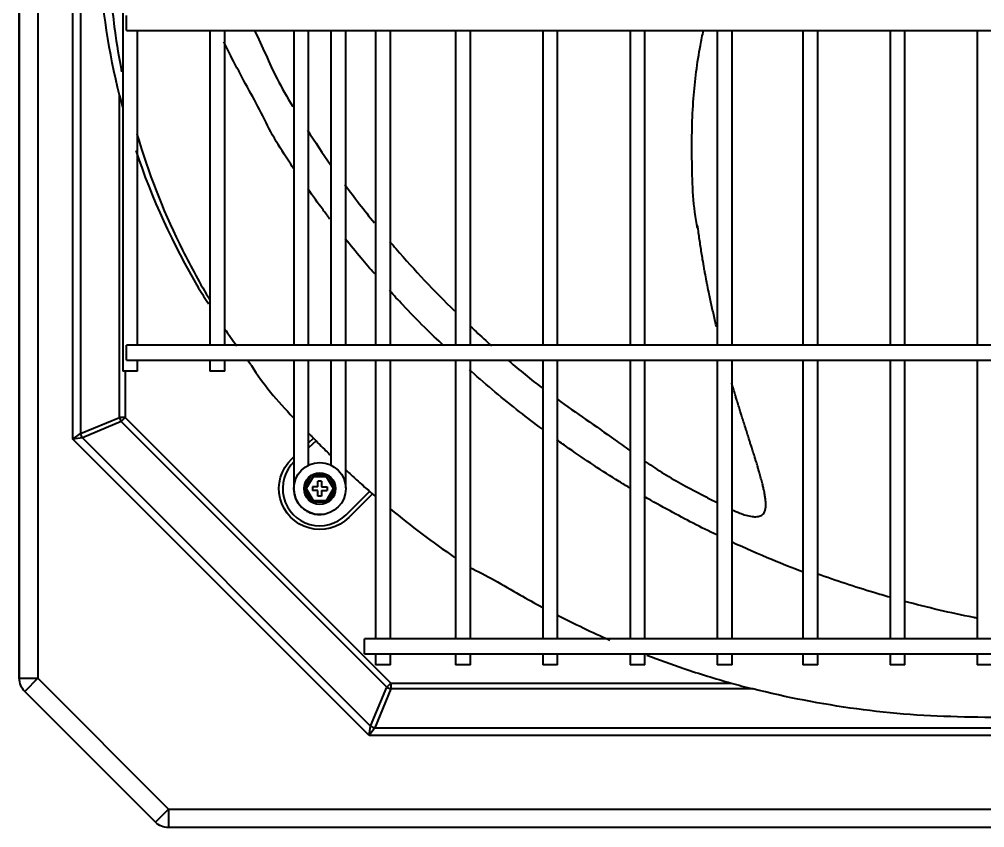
# Model space of a CAD drawing. Extents: x 58467 to 79089, y -33726 to -17391.
# Drawn here: x 78372.42 to 78398.43, y -19485.9 to -19464.14 of the extents above; entities that cross this region are included whole.
import ezdxf

# ---------------------------------------------------------------- set-up
doc = ezdxf.new("R2010")
doc.units = 0
doc.header["$LTSCALE"] = 100
doc.layers.add('+ENTE-ST-DOSEME USTU KONDDRENAJ', color=110, linetype='DOSEMEUSTUKONDENSDRENAJ_LINE', lineweight=40)
doc.linetypes.add('DOSEMEUSTUKONDENSDRENAJ_LINE', pattern='A,300,-40,["CD",Standard,S=15,R=0,X=-35,Y=-7.5],0', length=340)

# ---------------------------------------------------------------- blocks, each defined once
blk = doc.blocks.new('2 KAT SOL')
at = {"color": 3}
for p, q in [((54063.011, -32182.962, -3.539), (54063.011, -32114.91, -3.539)), ((54063.011, -32114.957, -3.539), (54063.011, -32182.962, -3.539)), ((54063.011, -32114.957, -3.539), (54063.011, -32182.962, -3.539)), ((54063.511, -32114.91, -3.539), (54063.511, -32182.962, -3.539)), ((54064.451, -32176.527, -3.539), (54064.451, -32127.471, -3.539)), ((54064.663, -32127.559, -3.539), (54064.663, -32176.374, -3.539)), ((54065.797, -32129.303, -3.539), (54065.797, -32174.696, -3.539)), ((54065.897, -32165.317, -3.539), (54065.897, -32165.117, -3.539)), ((54065.897, -32165.517, -3.539), (54065.897, -32165.317, -3.539)), ((54065.897, -32165.517, -3.539), (54184.259, -32165.517, -3.539)), ((54066.197, -32173.996, -3.539), (54066.197, -32165.517, -3.539)), ((54068.146, -32165.517, -3.539), (54068.146, -32173.996, -3.539)), ((54068.546, -32173.996, -3.539), (54068.546, -32165.517, -3.539)), ((54070.406, -32165.517, -3.539), (54070.406, -32173.995, -3.539)), ((54070.805, -32173.995, -3.539), (54070.805, -32165.517, -3.539)), ((54071.405, -32165.517, -3.539), (54071.405, -32173.996, -3.539)), ((54071.805, -32173.996, -3.539), (54071.805, -32165.517, -3.539)), ((54072.605, -32165.517, -3.539), (54072.605, -32173.995, -3.539)), ((54073.005, -32173.995, -3.539), (54073.005, -32165.517, -3.539)), ((54074.762, -32165.517, -3.539), (54074.762, -32173.995, -3.539)), ((54075.162, -32173.995, -3.539), (54075.162, -32165.517, -3.539)), ((54077.111, -32165.517, -3.539), (54077.111, -32173.995, -3.539)), ((54077.511, -32173.995, -3.539), (54077.511, -32165.517, -3.539)), ((54079.461, -32165.517, -3.539), (54079.461, -32173.995, -3.539)), ((54079.861, -32173.995, -3.539), (54079.861, -32165.517, -3.539)), ((54081.811, -32165.517, -3.539), (54081.811, -32173.995, -3.539)), ((54082.21, -32173.995, -3.539), (54082.21, -32165.517, -3.539)), ((54084.117, -32165.517, -3.539), (54084.117, -32173.995, -3.539)), ((54084.517, -32173.995, -3.539), (54084.517, -32165.517, -3.539)), ((54086.467, -32165.517, -3.539), (54086.467, -32173.995, -3.539)), ((54086.867, -32173.995, -3.539), (54086.867, -32165.517, -3.539)), ((54088.816, -32165.517, -3.539), (54088.816, -32173.995, -3.539)), ((54065.711, -32175.941, -3.539), (54065.711, -32167.261, -3.539)), ((54075.162, -32173.507, -3.539), (54075.184, -32173.493, -3.539)), ((54184.259, -32173.996, -3.539), (54065.897, -32173.996, -3.539)), ((54065.897, -32174.196, -3.539), (54065.897, -32173.996, -3.539)), ((54065.897, -32174.396, -3.539), (54065.897, -32174.196, -3.539)), ((54065.897, -32174.396, -3.539), (54184.259, -32174.396, -3.539)), ((54066.197, -32174.696, -3.539), (54066.197, -32174.396, -3.539)), ((54068.146, -32174.396, -3.539), (54068.146, -32174.696, -3.539)), ((54068.546, -32174.696, -3.539), (54068.546, -32174.396, -3.539)), ((54070.406, -32174.395, -3.539), (54070.406, -32175.53, -3.539)), ((54070.805, -32175.53, -3.539), (54070.805, -32174.395, -3.539)), ((54071.405, -32174.396, -3.539), (54071.405, -32176.767, -3.539)), ((54071.805, -32176.767, -3.539), (54071.805, -32174.396, -3.539)), ((54072.605, -32174.395, -3.539), (54072.605, -32181.9, -3.539)), ((54073.005, -32181.9, -3.539), (54073.005, -32174.395, -3.539)), ((54074.762, -32174.395, -3.539), (54074.762, -32181.9, -3.539)), ((54075.162, -32181.9, -3.539), (54075.162, -32174.395, -3.539)), ((54077.111, -32174.395, -3.539), (54077.111, -32181.9, -3.539)), ((54077.511, -32181.9, -3.539), (54077.511, -32174.395, -3.539)), ((54079.461, -32174.395, -3.539), (54079.461, -32181.9, -3.539)), ((54079.861, -32181.9, -3.539), (54079.861, -32174.395, -3.539)), ((54081.811, -32174.395, -3.539), (54081.811, -32181.9, -3.539)), ((54082.21, -32181.9, -3.539), (54082.21, -32174.395, -3.539)), ((54084.117, -32174.395, -3.539), (54084.117, -32181.9, -3.539)), ((54084.517, -32181.9, -3.539), (54084.517, -32174.395, -3.539)), ((54086.467, -32174.395, -3.539), (54086.467, -32181.9, -3.539)), ((54086.867, -32181.9, -3.539), (54086.867, -32174.395, -3.539)), ((54088.816, -32174.395, -3.539), (54088.816, -32181.9, -3.539)), ((54066.197, -32174.696, -3.539), (54065.797, -32174.696, -3.539)), ((54065.866, -32174.696, -3.539), (54065.866, -32175.941, -3.539)), ((54068.546, -32174.696, -3.539), (54068.146, -32174.696, -3.539)), ((54070.406, -32175.53, -3.539), (54070.406, -32175.813, -3.539)), ((54070.805, -32175.813, -3.539), (54070.805, -32175.53, -3.539)), ((54070.406, -32175.813, -3.539), (54070.406, -32176.178, -3.539)), ((54070.406, -32175.813, -3.539), (54070.406, -32175.813, -3.539)), ((54070.805, -32176.178, -3.539), (54070.805, -32175.813, -3.539)), ((54064.663, -32176.374, -3.539), (54065.711, -32175.941, -3.539)), ((54065.756, -32176.051, -3.539), (54064.709, -32176.484, -3.539)), ((54065.866, -32175.941, -3.539), (54065.711, -32175.941, -3.539)), ((54065.866, -32175.941, -3.539), (54065.756, -32176.051, -3.539)), ((54072.908, -32183.199, -3.539), (54065.756, -32176.051, -3.539)), ((54065.866, -32175.941, -3.539), (54073.018, -32183.089, -3.539)), ((54070.406, -32176.178, -3.539), (54070.406, -32176.178, -3.539)), ((54070.406, -32176.178, -3.539), (54070.406, -32176.461, -3.539)), ((54070.805, -32176.461, -3.539), (54070.805, -32176.178, -3.539)), ((54064.451, -32176.527, -3.539), (54064.663, -32176.374, -3.539)), ((54064.709, -32176.484, -3.539), (54064.451, -32176.527, -3.539)), ((54072.432, -32184.504, -3.539), (54064.451, -32176.527, -3.539)), ((54064.709, -32176.484, -3.539), (54072.475, -32184.247, -3.539)), ((54070.406, -32176.461, -3.539), (54070.406, -32177.837, -3.539)), ((54070.805, -32177.221, -3.539), (54070.805, -32176.461, -3.539)), ((54070.805, -32176.623, -3.539), (54070.936, -32176.499, -3.539)), ((54071.006, -32176.571, -3.539), (54070.805, -32176.761, -3.539)), ((54071.405, -32176.461, -3.539), (54071.405, -32177.221, -3.539)), ((54071.805, -32177.837, -3.539), (54071.805, -32176.461, -3.539)), ((54070.349, -32177.055, -3.539), (54070.406, -32177.002, -3.539)), ((54070.68, -32177.854, -3.539), (54070.893, -32177.486, -3.539)), ((54070.893, -32177.486, -3.539), (54071.318, -32177.486, -3.539)), ((54070.922, -32177.536, -3.539), (54070.893, -32177.486, -3.539)), ((54071.318, -32177.486, -3.539), (54071.289, -32177.536, -3.539)), ((54071.318, -32177.486, -3.539), (54071.53, -32177.854, -3.539)), ((54070.922, -32177.536, -3.539), (54070.738, -32177.854, -3.539)), ((54071.289, -32177.536, -3.539), (54070.922, -32177.536, -3.539)), ((54071.155, -32177.654, -3.539), (54071.055, -32177.654, -3.539)), ((54071.055, -32177.804, -3.539), (54071.055, -32177.654, -3.539)), ((54071.155, -32177.654, -3.539), (54071.155, -32177.804, -3.539)), ((54071.472, -32177.854, -3.539), (54071.289, -32177.536, -3.539)), ((54070.893, -32178.222, -3.539), (54070.68, -32177.854, -3.539)), ((54070.738, -32177.854, -3.539), (54070.68, -32177.854, -3.539)), ((54070.738, -32177.854, -3.539), (54070.922, -32178.172, -3.539)), ((54070.905, -32177.804, -3.539), (54070.905, -32177.904, -3.539)), ((54071.055, -32177.804, -3.539), (54070.905, -32177.804, -3.539)), ((54071.055, -32177.904, -3.539), (54070.905, -32177.904, -3.539)), ((54071.055, -32178.054, -3.539), (54071.055, -32177.904, -3.539)), ((54071.155, -32177.804, -3.539), (54071.305, -32177.804, -3.539)), ((54071.155, -32177.904, -3.539), (54071.155, -32178.054, -3.539)), ((54071.155, -32177.904, -3.539), (54071.305, -32177.904, -3.539)), ((54071.289, -32178.172, -3.539), (54071.472, -32177.854, -3.539)), ((54071.305, -32177.804, -3.539), (54071.305, -32177.904, -3.539)), ((54071.53, -32177.854, -3.539), (54071.318, -32178.222, -3.539)), ((54071.53, -32177.854, -3.539), (54071.472, -32177.854, -3.539)), ((54071.812, -32178.561, -3.539), (54072.445, -32177.928, -3.539)), ((54072.521, -32177.994, -3.539), (54071.883, -32178.631, -3.539)), ((54070.922, -32178.172, -3.539), (54070.893, -32178.222, -3.539)), ((54071.318, -32178.222, -3.539), (54070.893, -32178.222, -3.539)), ((54070.922, -32178.172, -3.539), (54071.289, -32178.172, -3.539)), ((54071.155, -32178.054, -3.539), (54071.055, -32178.054, -3.539)), ((54071.318, -32178.222, -3.539), (54071.289, -32178.172, -3.539)), ((54177.76, -32181.9, -3.539), (54072.305, -32181.9, -3.539)), ((54072.305, -32182.1, -3.539), (54072.305, -32181.9, -3.539)), ((54072.305, -32182.3, -3.539), (54072.305, -32182.1, -3.539)), ((54072.305, -32182.3, -3.539), (54177.76, -32182.3, -3.539)), ((54072.605, -32182.3, -3.539), (54072.605, -32182.6, -3.539)), ((54073.005, -32182.6, -3.539), (54073.005, -32182.3, -3.539)), ((54074.762, -32182.3, -3.539), (54074.762, -32182.6, -3.539)), ((54075.162, -32182.6, -3.539), (54075.162, -32182.3, -3.539)), ((54077.111, -32182.3, -3.539), (54077.111, -32182.6, -3.539)), ((54077.511, -32182.6, -3.539), (54077.511, -32182.3, -3.539)), ((54079.461, -32182.3, -3.539), (54079.461, -32182.6, -3.539)), ((54079.861, -32182.6, -3.539), (54079.861, -32182.3, -3.539)), ((54081.811, -32182.3, -3.539), (54081.811, -32182.6, -3.539)), ((54082.21, -32182.6, -3.539), (54082.21, -32182.3, -3.539)), ((54084.117, -32182.3, -3.539), (54084.117, -32182.6, -3.539)), ((54084.517, -32182.6, -3.539), (54084.517, -32182.3, -3.539)), ((54086.467, -32182.3, -3.539), (54086.467, -32182.6, -3.539)), ((54086.867, -32182.6, -3.539), (54086.867, -32182.3, -3.539)), ((54088.816, -32182.3, -3.539), (54088.816, -32182.6, -3.539)), ((54073.005, -32182.6, -3.539), (54072.605, -32182.6, -3.539)), ((54075.162, -32182.6, -3.539), (54074.762, -32182.6, -3.539)), ((54077.511, -32182.6, -3.539), (54077.111, -32182.6, -3.539)), ((54079.861, -32182.6, -3.539), (54079.461, -32182.6, -3.539)), ((54082.21, -32182.6, -3.539), (54081.811, -32182.6, -3.539)), ((54084.517, -32182.6, -3.539), (54084.117, -32182.6, -3.539)), ((54086.867, -32182.6, -3.539), (54086.467, -32182.6, -3.539)), ((54089.216, -32182.6, -3.539), (54088.816, -32182.6, -3.539)), ((54063.011, -32182.962, -3.539), (54063.511, -32182.962, -3.539)), ((54063.511, -32182.962, -3.539), (54063.157, -32183.316, -3.539)), ((54063.511, -32182.962, -3.539), (54067.032, -32186.483, -3.539)), ((54072.475, -32184.247, -3.539), (54072.908, -32183.199, -3.539)), ((54073.018, -32183.089, -3.539), (54072.908, -32183.199, -3.539)), ((54073.018, -32183.089, -3.539), (54082.181, -32183.089, -3.539)), ((54073.018, -32183.089, -3.539), (54073.018, -32183.245, -3.539)), ((54066.679, -32186.837, -3.539), (54063.157, -32183.316, -3.539)), ((54073.018, -32183.245, -3.539), (54072.585, -32184.292, -3.539)), ((54082.766, -32183.245, -3.539), (54073.018, -32183.245, -3.539)), ((54072.432, -32184.504, -3.539), (54072.475, -32184.247, -3.539)), ((54072.585, -32184.292, -3.539), (54072.432, -32184.504, -3.539)), ((54177.59, -32184.504, -3.539), (54072.432, -32184.504, -3.539)), ((54072.585, -32184.292, -3.539), (54177.438, -32184.292, -3.539)), ((54067.032, -32186.483, -3.539), (54066.679, -32186.837, -3.539)), ((54067.032, -32186.483, -3.539), (54183.081, -32186.483, -3.539)), ((54067.032, -32186.483, -3.539), (54067.032, -32186.983, -3.539)), ((54183.081, -32186.983, -3.539), (54067.032, -32186.983, -3.539))]:
    blk.add_line(p, q, dxfattribs=at)
for radius in [0.7, 0.425, 0.425]:
    blk.add_circle((54071.105, -32177.854, -3.539), radius, dxfattribs=at)
at = {"color": 3, "extrusion": (0, 0, -1)}
for centre, radius, start, end in [((-54071.105, -32177.854, 3.539), 1.1, 225, 46.5506), ((-54063.511, -32182.962, 3.539), 0.5, 315, 0), ((-54067.032, -32186.483, 3.539), 0.5, 270, 315)]:
    blk.add_arc(centre, radius, start, end, dxfattribs=at)
at = {"color": 3}
blk.add_arc((54071.105, -32177.854, -3.539), 1, 133.4494, 315, dxfattribs=at)
for centre, major_axis in [((54065.866, -32175.941, -3.539), (-0.084, 0.203)), ((54064.819, -32176.374, -3.539), (-0.084, 0.203)), ((54073.018, -32183.089, -3.539), (-0.203, 0.084)), ((54072.585, -32184.137, -3.539), (-0.203, 0.084))]:
    blk.add_ellipse(centre, major_axis=major_axis, ratio=0.678598, start_param=1.296782, end_param=1.844811, dxfattribs=at)
for points, knots in [([(54065.711, -32167.261, -3.539), (54065.423, -32166.108, -3.539), (54065.245, -32164.936, -3.539), (54065.135, -32163.151, -3.539), (54065.108, -32162.554, -3.539), (54065.053, -32161.361, -3.539), (54065.028, -32160.764, -3.539), (54064.919, -32157.777, -3.539), (54064.876, -32155.379, -3.539), (54064.875, -32152.983, -3.539)], [0, 0, 0, 0, 0.25, 0.25, 0.375, 0.375, 0.5, 0.5, 1, 1, 1, 1]), ([(54065.194, -32153.103, -3.539), (54065.195, -32155.176, -3.539), (54065.222, -32157.248, -3.539), (54065.302, -32160.356, -3.539), (54065.334, -32161.393, -3.539), (54065.394, -32162.945, -3.539), (54065.411, -32163.464, -3.539), (54065.466, -32164.496, -3.539), (54065.514, -32165.009, -3.539), (54065.634, -32165.892, -3.539), (54065.695, -32166.264, -3.539), (54065.768, -32166.635, -3.539)], [0, 0, 0, 0, 0.45798, 0.45798, 0.686971, 0.686971, 0.801466, 0.801466, 0.915961, 0.915961, 1, 1, 1, 1]), ([(54069.346, -32165.521, -3.539), (54069.561, -32165.955, -3.539), (54069.831, -32166.638, -3.539), (54070.226, -32167.315, -3.539), (54070.375, -32167.563, -3.539)], [0, 0, 0, 0, 0.633004, 1, 1, 1, 1]), ([(54081.278, -32170.834, -3.539), (54081.273, -32170.805, -3.539), (54081.154, -32170.192, -3.539), (54081.118, -32169.021, -3.539), (54081.137, -32167.408, -3.539), (54081.287, -32166.257, -3.539), (54081.411, -32165.649, -3.539), (54081.44, -32165.514, -3.539)], [0, 0, 0, 0, 0.017033, 0.353101, 0.655124, 0.923021, 1, 1, 1, 1]), ([(54070.401, -32169.233, -3.539), (54070.352, -32169.16, -3.539), (54070.154, -32168.864, -3.539), (54069.818, -32168.339, -3.539), (54069.496, -32167.653, -3.539), (54069.105, -32166.961, -3.539), (54068.781, -32166.35, -3.539), (54068.59, -32165.968, -3.539), (54068.518, -32165.821, -3.539)], [0, 0, 0, 0, 0.066649, 0.271122, 0.474015, 0.675325, 0.87505, 1, 1, 1, 1]), ([(54066.177, -32168.307, -3.539), (54066.199, -32168.383, -3.539), (54066.222, -32168.458, -3.539), (54066.549, -32169.525, -3.539), (54066.943, -32170.508, -3.539), (54067.636, -32171.894, -3.539), (54067.882, -32172.34, -3.539), (54068.146, -32172.776, -3.539)], [0, 0, 0, 0, 0.048488, 0.048488, 0.686498, 0.686498, 1, 1, 1, 1]), ([(54066.147, -32168.755, -3.539), (54066.582, -32170.047, -3.539), (54067.147, -32171.28, -3.539), (54067.929, -32172.601, -3.539), (54068.019, -32172.747, -3.539), (54068.11, -32172.892, -3.539)], [0, 0, 0, 0, 0.888615, 0.888615, 1, 1, 1, 1]), ([(54071.379, -32170.597, -3.539), (54071.317, -32170.515, -3.539), (54071.115, -32170.247, -3.539), (54070.917, -32169.975, -3.539), (54070.783, -32169.785, -3.539)], [0, 0, 0, 0, 0.307262, 1, 1, 1, 1]), ([(54081.792, -32173.499, -3.539), (54081.79, -32173.493, -3.539), (54081.775, -32173.429, -3.539), (54081.746, -32173.308, -3.539), (54081.706, -32173.135, -3.539), (54081.667, -32172.962, -3.539), (54081.629, -32172.789, -3.539), (54081.588, -32172.597, -3.539), (54081.553, -32172.424, -3.539), (54081.515, -32172.23, -3.539), (54081.486, -32172.075, -3.539), (54081.45, -32171.881, -3.539), (54081.42, -32171.705, -3.539), (54081.388, -32171.507, -3.539), (54081.36, -32171.328, -3.539), (54081.333, -32171.146, -3.539), (54081.308, -32170.964, -3.539), (54081.293, -32170.843, -3.539), (54081.285, -32170.782, -3.539)], [0, 0, 0, 0, 0.006903, 0.071665, 0.136426, 0.201188, 0.265949, 0.330711, 0.417059, 0.460233, 0.546582, 0.589756, 0.676105, 0.740866, 0.805628, 0.870389, 0.935151, 1, 1, 1, 1]), ([(54072.583, -32172.073, -3.539), (54072.461, -32171.933, -3.539), (54072.194, -32171.621, -3.539), (54071.933, -32171.303, -3.539), (54071.792, -32171.127, -3.539)], [0, 0, 0, 0, 0.451779, 1, 1, 1, 1]), ([(54072.993, -32171.204, -3.539), (54073.049, -32171.27, -3.539), (54073.597, -32171.908, -3.539), (54074.182, -32172.529, -3.539), (54074.733, -32173.071, -3.539)], [0, 0, 0, 0, 0.103466, 1, 1, 1, 1]), ([(54073.931, -32173.517, -3.539), (54073.732, -32173.315, -3.539), (54073.41, -32172.987, -3.539), (54073.097, -32172.65, -3.539), (54072.979, -32172.519, -3.539)], [0, 0, 0, 0, 0.616544, 1, 1, 1, 1]), ([(54075.175, -32173.497, -3.539), (54075.221, -32173.541, -3.539), (54075.404, -32173.713, -3.539), (54075.59, -32173.883, -3.539), (54075.731, -32174.01, -3.539)], [0, 0, 0, 0, 0.252005, 1, 1, 1, 1]), ([(54069.168, -32174.409, -3.539), (54069.202, -32174.454, -3.539), (54069.237, -32174.499, -3.539), (54069.561, -32175.028, -3.539), (54069.964, -32175.495, -3.539), (54070.39, -32175.942, -3.539)], [0, 0, 0, 0, 0.083758, 0.083758, 1, 1, 1, 1]), ([(54077.091, -32176.249, -3.539), (54076.887, -32176.097, -3.539), (54076.238, -32175.6, -3.539), (54075.591, -32175.063, -3.539), (54075.156, -32174.672, -3.539), (54075.139, -32174.657, -3.539)], [0, 0, 0, 0, 0.302202, 0.97371, 1, 1, 1, 1]), ([(54083.098, -32178.452, -3.539), (54083.103, -32178.438, -3.539), (54083.108, -32178.412, -3.539), (54083.114, -32178.382, -3.539), (54083.118, -32178.336, -3.539), (54083.119, -32178.3, -3.539), (54083.119, -32178.256, -3.539), (54083.116, -32178.205, -3.539), (54083.112, -32178.159, -3.539), (54083.104, -32178.1, -3.539), (54083.096, -32178.048, -3.539), (54083.085, -32177.984, -3.539), (54083.073, -32177.924, -3.539), (54083.056, -32177.848, -3.539), (54083.038, -32177.769, -3.539), (54083.018, -32177.688, -3.539), (54082.999, -32177.615, -3.539), (54082.979, -32177.541, -3.539), (54082.954, -32177.453, -3.539), (54082.928, -32177.362, -3.539), (54082.897, -32177.256, -3.539), (54082.868, -32177.161, -3.539), (54082.838, -32177.063, -3.539), (54082.808, -32176.965, -3.539), (54082.772, -32176.849, -3.539), (54082.735, -32176.732, -3.539), (54082.701, -32176.627, -3.539), (54082.668, -32176.521, -3.539), (54082.629, -32176.398, -3.539), (54082.589, -32176.272, -3.539), (54082.55, -32176.149, -3.539), (54082.509, -32176.021, -3.539), (54082.468, -32175.891, -3.539), (54082.427, -32175.758, -3.539), (54082.385, -32175.624, -3.539), (54082.343, -32175.488, -3.539), (54082.302, -32175.35, -3.539), (54082.26, -32175.212, -3.539), (54082.225, -32175.093, -3.539), (54082.205, -32175.027, -3.539), (54082.201, -32175.013, -3.539)], [0, 0, 0, 0, 0.033229, 0.055763, 0.078298, 0.100832, 0.123366, 0.145901, 0.168435, 0.19097, 0.213504, 0.236039, 0.258573, 0.281107, 0.314909, 0.337443, 0.359978, 0.382512, 0.405047, 0.438848, 0.461383, 0.495184, 0.517719, 0.540253, 0.574055, 0.607857, 0.630391, 0.652925, 0.686727, 0.720529, 0.743063, 0.776865, 0.810667, 0.833201, 0.867003, 0.900804, 0.923339, 0.95714, 0.990942, 1, 1, 1, 1]), ([(54077.504, -32175.449, -3.539), (54078.01, -32175.816, -3.539), (54078.671, -32176.258, -3.539), (54079.322, -32176.734, -3.539), (54079.457, -32176.832, -3.539)], [0, 0, 0, 0, 0.792341, 1, 1, 1, 1]), ([(54071.105, -32176.671, -3.539), (54071.159, -32176.726, -3.539), (54071.258, -32176.824, -3.539), (54071.357, -32176.922, -3.539), (54071.401, -32176.965, -3.539)], [0, 0, 0, 0, 0.553412, 1, 1, 1, 1]), ([(54071.105, -32176.671, -3.539), (54071.159, -32176.726, -3.539), (54071.258, -32176.824, -3.539), (54071.357, -32176.922, -3.539), (54071.401, -32176.965, -3.539)], [0, 0, 0, 0, 0.55329, 1, 1, 1, 1]), ([(54079.443, -32177.83, -3.539), (54079.351, -32177.774, -3.539), (54078.799, -32177.437, -3.539), (54078.148, -32177.009, -3.539), (54077.6, -32176.621, -3.539), (54077.493, -32176.543, -3.539)], [0, 0, 0, 0, 0.137607, 0.830509, 1, 1, 1, 1]), ([(54079.859, -32177.116, -3.539), (54079.889, -32177.137, -3.539), (54080.243, -32177.378, -3.539), (54080.791, -32177.705, -3.539), (54081.422, -32178.036, -3.539), (54081.708, -32178.181, -3.539), (54081.808, -32178.231, -3.539)], [0, 0, 0, 0, 0.048306, 0.574929, 0.852045, 1, 1, 1, 1]), ([(54071.804, -32177.35, -3.539), (54071.9, -32177.44, -3.539), (54072.117, -32177.639, -3.539), (54072.337, -32177.834, -3.539), (54072.46, -32177.941, -3.539)], [0, 0, 0, 0, 0.44696, 1, 1, 1, 1]), ([(54071.804, -32177.35, -3.539), (54071.9, -32177.44, -3.539), (54072.112, -32177.634, -3.539), (54072.327, -32177.825, -3.539), (54072.445, -32177.928, -3.539)], [0, 0, 0, 0, 0.457218, 1, 1, 1, 1]), ([(54070.406, -32177.854, -3.539), (54070.406, -32177.915, -3.539), (54070.42, -32178.028, -3.539), (54070.496, -32178.222, -3.539), (54070.639, -32178.395, -3.539), (54070.826, -32178.505, -3.539), (54071.01, -32178.555, -3.539), (54071.17, -32178.556, -3.539), (54071.27, -32178.527, -3.539), (54071.307, -32178.512, -3.539)], [0, 0, 0, 0, 0.137261, 0.262101, 0.473405, 0.635419, 0.754104, 0.906211, 1, 1, 1, 1]), ([(54081.796, -32179.103, -3.539), (54081.372, -32178.898, -3.539), (54080.716, -32178.561, -3.539), (54080.074, -32178.2, -3.539), (54079.845, -32178.067, -3.539)], [0, 0, 0, 0, 0.640117, 1, 1, 1, 1]), ([(54082.208, -32178.424, -3.539), (54082.277, -32178.455, -3.539), (54082.451, -32178.531, -3.539), (54082.68, -32178.606, -3.539), (54082.883, -32178.615, -3.539), (54082.974, -32178.591, -3.539), (54083.032, -32178.556, -3.539), (54083.076, -32178.511, -3.539), (54083.094, -32178.471, -3.539), (54083.102, -32178.44, -3.539)], [0, 0, 0, 0, 0.219395, 0.55496, 0.6933, 0.812497, 0.863417, 0.908725, 1, 1, 1, 1]), ([(54084.107, -32180.096, -3.539), (54083.835, -32179.993, -3.539), (54083.192, -32179.738, -3.539), (54082.56, -32179.461, -3.539), (54082.196, -32179.292, -3.539)], [0, 0, 0, 0, 0.42049, 1, 1, 1, 1]), ([(54075.144, -32179.979, -3.539), (54075.584, -32180.175, -3.539), (54076.034, -32180.45, -3.539), (54076.69, -32180.825, -3.539), (54076.89, -32180.936, -3.539), (54077.092, -32181.044, -3.539)], [0, 0, 0, 0, 0.696314, 0.696314, 1, 1, 1, 1]), ([(54086.461, -32180.781, -3.539), (54086.316, -32180.74, -3.539), (54085.658, -32180.548, -3.539), (54085.007, -32180.332, -3.539), (54084.505, -32180.15, -3.539)], [0, 0, 0, 0, 0.22069, 1, 1, 1, 1]), ([(54088.816, -32181.345, -3.539), (54088.783, -32181.338, -3.539), (54088.126, -32181.209, -3.539), (54087.473, -32181.056, -3.539), (54086.859, -32180.891, -3.539)], [0, 0, 0, 0, 0.049766, 1, 1, 1, 1]), ([(54094.316, -32184.08, -3.539), (54093.341, -32184.074, -3.539), (54092.366, -32184.064, -3.539), (54090.416, -32184.039, -3.539), (54089.441, -32184.026, -3.539), (54087.979, -32183.994, -3.539), (54087.491, -32183.974, -3.539), (54086.523, -32183.901, -3.539), (54086.043, -32183.851, -3.539), (54084.616, -32183.658, -3.539), (54083.683, -32183.477, -3.539), (54082.766, -32183.245, -3.539)], [0, 0, 0, 0, 0.25, 0.25, 0.5, 0.5, 0.625, 0.625, 0.75, 0.75, 1, 1, 1, 1])]:
    blk.add_open_spline(points, degree=3, knots=knots, dxfattribs=at)
for points in [[(54065.711, -32167.261, -3.539), (54065.738, -32167.369, -3.539), (54065.766, -32167.479, -3.539), (54065.796, -32167.59, -3.539)], [(54070.772, -32168.2, -3.539), (54070.975, -32168.517, -3.539), (54071.186, -32168.832, -3.539), (54071.405, -32169.145, -3.539)], [(54071.78, -32169.668, -3.539), (54072.034, -32170.015, -3.539), (54072.299, -32170.358, -3.539), (54072.574, -32170.698, -3.539)], [(54068.542, -32173.55, -3.539), (54068.648, -32173.704, -3.539), (54068.757, -32173.857, -3.539), (54068.867, -32174.008, -3.539)], [(54074.445, -32174.011, -3.539), (54074.273, -32173.847, -3.539), (54074.102, -32173.682, -3.539), (54073.931, -32173.517, -3.539)], [(54076.194, -32174.416, -3.539), (54076.486, -32174.666, -3.539), (54076.785, -32174.91, -3.539), (54077.092, -32175.144, -3.539)], [(54070.802, -32176.364, -3.539), (54070.824, -32176.386, -3.539), (54070.846, -32176.408, -3.539), (54070.869, -32176.429, -3.539)], [(54070.869, -32176.429, -3.539), (54070.891, -32176.453, -3.539), (54070.914, -32176.476, -3.539), (54070.936, -32176.499, -3.539)], [(54070.936, -32176.499, -3.539), (54070.959, -32176.523, -3.539), (54070.983, -32176.547, -3.539), (54071.006, -32176.571, -3.539)], [(54070.992, -32176.556, -3.539), (54071.008, -32176.573, -3.539), (54071.024, -32176.589, -3.539), (54071.04, -32176.606, -3.539)], [(54071.006, -32176.571, -3.539), (54071.039, -32176.604, -3.539), (54071.072, -32176.638, -3.539), (54071.105, -32176.671, -3.539)], [(54072.445, -32177.928, -3.539), (54072.47, -32177.95, -3.539), (54072.495, -32177.972, -3.539), (54072.521, -32177.994, -3.539)], [(54072.52, -32177.994, -3.539), (54072.548, -32178.018, -3.539), (54072.576, -32178.042, -3.539), (54072.604, -32178.066, -3.539)], [(54073.003, -32178.402, -3.539), (54073.562, -32178.861, -3.539), (54074.14, -32179.296, -3.539), (54074.736, -32179.705, -3.539)], [(54077.496, -32181.256, -3.539), (54077.964, -32181.496, -3.539), (54078.439, -32181.721, -3.539), (54078.921, -32181.931, -3.539)], [(54079.911, -32182.337, -3.539), (54080.242, -32182.464, -3.539), (54080.575, -32182.585, -3.539), (54080.912, -32182.698, -3.539)], [(54080.912, -32182.698, -3.539), (54081.331, -32182.84, -3.539), (54081.755, -32182.97, -3.539), (54082.181, -32183.089, -3.539)], [(54082.181, -32183.089, -3.539), (54082.377, -32183.144, -3.539), (54082.574, -32183.196, -3.539), (54082.766, -32183.245, -3.539)]]:
    blk.add_open_spline(points, degree=3, dxfattribs=at)

msp = doc.modelspace()

# ---------------------------------------------------------------- block references
at = {"layer": '+ENTE-ST-DOSEME USTU KONDDRENAJ', "color": 3, "linetype": 'Continuous'}
msp.add_blockref('2 KAT SOL', (24309.411, 12701.082), dxfattribs=at)

doc.saveas('drawing.dxf')
